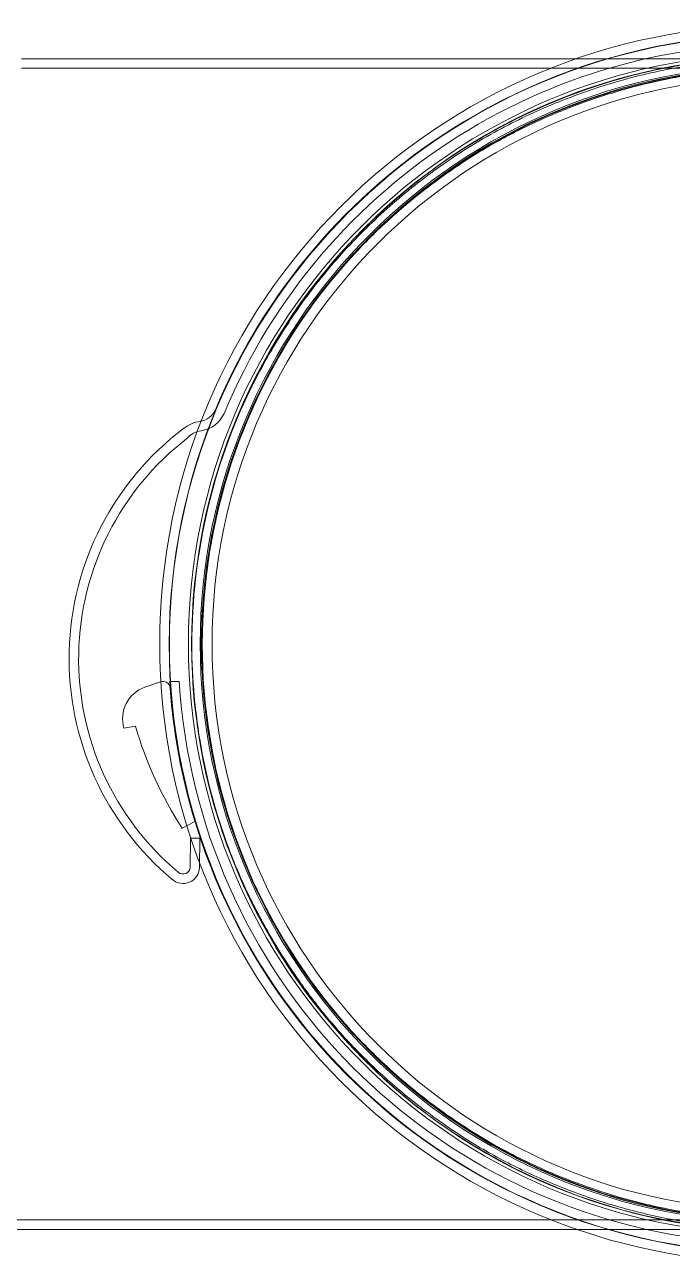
# Model space of a CAD drawing. Header units: millimetres. Extents: x 2179 to 48742, y 3478 to 161002.
# Drawn here: x 18796.6 to 18851.4, y 125976.8 to 126081.7 of the extents above; entities that cross this region are included whole.
import ezdxf

# ---------------------------------------------------------------- set-up
doc = ezdxf.new("R2010")
doc.units = ezdxf.units.MM
doc.linetypes.add('1_Čerchovaná 1_0mm', pattern=[2.4, 1.2, -0.6, 0, -0.6])
doc.layers.add('A-GENM-1', color=7, linetype='Continuous', lineweight=9, true_color=0x646464)
doc.layers.add('A-GENM-2', color=7, linetype='1_Čerchovaná 1_0mm', lineweight=9, true_color=0x646464)

# ---------------------------------------------------------------- blocks, each defined once
blk = doc.blocks.new('Construction_Roof-Accessories_Lindab_Round- - Lindab Round Downpipe System 150_100 High Build Polyester 001 Antique White-794159-1NP _ stroje')
at = {"layer": 'A-GENM-1'}
for p, q in [((180725.19, 126025.59), (180726.52, 126026.05)), ((180726.52, 126026.05), (180725.19, 126025.59)), ((180725.19, 126025.59), (180726.52, 126026.05)), ((180726.52, 126026.05), (180725.19, 126025.59)), ((180727.29, 126026.06), (180728.1, 126026.06)), ((180728.1, 126026.06), (180727.29, 126026.06)), ((180727.29, 126026.06), (180728.1, 126026.06)), ((180728.1, 126026.06), (180727.29, 126026.06)), ((180724.39, 126022.28), (180723.41, 126022.11)), ((180723.41, 126022.11), (180724.39, 126022.28)), ((180724.39, 126022.28), (180723.41, 126022.11)), ((180723.41, 126022.11), (180724.39, 126022.28)), ((180729.43, 126014.21), (180728.36, 126013.64)), ((180728.36, 126013.64), (180729.43, 126014.21)), ((180729.43, 126014.21), (180728.36, 126013.64)), ((180728.36, 126013.64), (180729.43, 126014.21)), ((180729.02, 126010.33), (180729.05, 126012.81)), ((180729.05, 126012.81), (180729.02, 126010.33)), ((180729.02, 126010.33), (180729.05, 126012.81)), ((180729.05, 126012.81), (180729.02, 126010.33)), ((180729.05, 126012.81), (180729.85, 126012.81)), ((180729.85, 126012.81), (180729.05, 126012.81)), ((180729.05, 126012.81), (180729.85, 126012.81)), ((180729.85, 126012.81), (180729.05, 126012.81)), ((180729.85, 126012.81), (180729.82, 126010.3)), ((180729.82, 126010.3), (180729.85, 126012.81)), ((180729.85, 126012.81), (180729.82, 126010.3)), ((180729.82, 126010.3), (180729.85, 126012.81))]:
    blk.add_line(p, q, dxfattribs=at)
at = {"layer": 'A-GENM-1', "flags": 128}
for points in [[(180729.16, 126029.25), (180729.2, 126031.24), (180729.32, 126033.22), (180729.52, 126035.2), (180729.8, 126037.17), (180730.16, 126039.13), (180730.59, 126041.07), (180731.1, 126042.99), (180731.69, 126044.89), (180732.35, 126046.76), (180733.09, 126048.61), (180733.9, 126050.42), (180734.78, 126052.21), (180735.74, 126053.95), (180736.76, 126055.66), (180737.85, 126057.32), (180739, 126058.94), (180740.22, 126060.51), (180741.5, 126062.03), (180742.84, 126063.5), (180744.24, 126064.91), (180745.7, 126066.27), (180747.2, 126067.57), (180748.76, 126068.8), (180750.37, 126069.98), (180752.02, 126071.08), (180753.71, 126072.12), (180755.45, 126073.1), (180757.22, 126074), (180759.03, 126074.83), (180760.87, 126075.59), (180762.73, 126076.27), (180764.63, 126076.88), (180766.54, 126077.41), (180768.48, 126077.86), (180770.43, 126078.24)], [(180714.73, 126078.81), (180718.74, 126078.81), (180722.67, 126078.81), (180726.51, 126078.81), (180730.26, 126078.81), (180733.91, 126078.81), (180737.45, 126078.81), (180740.88, 126078.81), (180744.19, 126078.81), (180747.38, 126078.81), (180750.44, 126078.81), (180753.37, 126078.81), (180756.16, 126078.81), (180758.81, 126078.81), (180761.31, 126078.81), (180763.66, 126078.81), (180765.86, 126078.81), (180767.9, 126078.81), (180769.78, 126078.81), (180771.49, 126078.81)], [(180714.73, 126078.01), (180718.74, 126078.01), (180722.67, 126078.01), (180726.51, 126078.01), (180730.26, 126078.01), (180733.91, 126078.01), (180737.45, 126078.01), (180740.88, 126078.01), (180744.19, 126078.01), (180747.38, 126078.01), (180750.44, 126078.01), (180753.37, 126078.01), (180756.16, 126078.01), (180758.81, 126078.01), (180761.31, 126078.01), (180763.66, 126078.01), (180765.86, 126078.01), (180767.9, 126078.01), (180769.78, 126078.01), (180771.49, 126078.01)], [(180730.05, 126029.25), (180730.09, 126031.2), (180730.2, 126033.15), (180730.4, 126035.09), (180730.67, 126037.03), (180731.02, 126038.95), (180731.45, 126040.86), (180731.95, 126042.74), (180732.53, 126044.61), (180733.18, 126046.45), (180733.9, 126048.26), (180734.7, 126050.05), (180735.57, 126051.8), (180736.5, 126053.51), (180737.51, 126055.19), (180738.58, 126056.82), (180739.71, 126058.41), (180740.91, 126059.95), (180742.17, 126061.45), (180743.49, 126062.89), (180744.86, 126064.28), (180746.29, 126065.61), (180747.77, 126066.89), (180749.3, 126068.1), (180750.87, 126069.25), (180752.5, 126070.34), (180754.16, 126071.36), (180755.87, 126072.32), (180757.61, 126073.2), (180759.38, 126074.02), (180761.19, 126074.76), (180763.02, 126075.43), (180764.88, 126076.03), (180766.76, 126076.55), (180768.66, 126077), (180770.58, 126077.37)], [(180771.49, 125980.08), (180769.53, 125980.42), (180767.59, 125980.83), (180765.66, 125981.32), (180763.75, 125981.89), (180761.87, 125982.53), (180760.02, 125983.25), (180758.19, 125984.04), (180756.4, 125984.9), (180754.65, 125985.84), (180752.93, 125986.84), (180751.25, 125987.91), (180749.62, 125989.05), (180748.04, 125990.25), (180746.5, 125991.52), (180745.02, 125992.84), (180743.59, 125994.23), (180742.22, 125995.67), (180740.91, 125997.16), (180739.65, 125998.7), (180738.46, 126000.3), (180737.34, 126001.94), (180736.28, 126003.62), (180735.29, 126005.34), (180734.37, 126007.11), (180733.52, 126008.9), (180732.74, 126010.73), (180732.04, 126012.59), (180731.41, 126014.48), (180730.86, 126016.39), (180730.38, 126018.32), (180729.98, 126020.27), (180729.66, 126022.23), (180729.42, 126024.21), (180729.26, 126026.19), (180729.18, 126028.17), (180729.16, 126029.25)], [(180771.62, 125980.96), (180769.7, 125981.29), (180767.79, 125981.69), (180765.89, 125982.17), (180764.02, 125982.73), (180762.17, 125983.36), (180760.35, 125984.07), (180758.56, 125984.84), (180756.8, 125985.69), (180755.08, 125986.61), (180753.39, 125987.6), (180751.74, 125988.65), (180750.14, 125989.77), (180748.59, 125990.95), (180747.08, 125992.19), (180745.62, 125993.49), (180744.22, 125994.85), (180742.87, 125996.26), (180741.58, 125997.73), (180740.35, 125999.25), (180739.18, 126000.81), (180738.08, 126002.42), (180737.04, 126004.07), (180736.06, 126005.77), (180735.16, 126007.5), (180734.32, 126009.26), (180733.56, 126011.06), (180732.87, 126012.89), (180732.25, 126014.74), (180731.71, 126016.62), (180731.24, 126018.52), (180730.85, 126020.43), (180730.54, 126022.36), (180730.3, 126024.3), (180730.14, 126026.24), (180730.06, 126028.19), (180730.05, 126029.25)], [(180770.8, 125980.48), (180769.02, 125980.48), (180767.07, 125980.48), (180764.96, 125980.48), (180762.7, 125980.48), (180760.29, 125980.48), (180757.72, 125980.48), (180755.02, 125980.48), (180752.17, 125980.48), (180749.18, 125980.48), (180746.07, 125980.48), (180742.83, 125980.48), (180739.47, 125980.48), (180735.99, 125980.48), (180732.41, 125980.48), (180728.72, 125980.48), (180724.93, 125980.48), (180721.05, 125980.48), (180717.08, 125980.48), (180713.04, 125980.48)], [(180770.8, 125979.68), (180769.02, 125979.68), (180767.07, 125979.68), (180764.96, 125979.68), (180762.7, 125979.68), (180760.29, 125979.68), (180757.72, 125979.68), (180755.02, 125979.68), (180752.17, 125979.68), (180749.18, 125979.68), (180746.07, 125979.68), (180742.83, 125979.68), (180739.47, 125979.68), (180735.99, 125979.68), (180732.41, 125979.68), (180728.72, 125979.68), (180724.93, 125979.68), (180721.05, 125979.68), (180717.08, 125979.68), (180713.04, 125979.68)]]:
    blk.add_lwpolyline(points, dxfattribs=at)
at = {"layer": 'A-GENM-1'}
for centre, radius, start, end in [((180778.88, 126029.25), 52.43, 90, 270), ((180778.88, 126029.25), 52.43, 90, 270), ((180778.88, 126029.25), 52.43, 0, 180), ((180778.88, 126029.25), 51.63, 90, 270), ((180778.88, 126029.25), 51.63, 90, 270), ((180778.88, 126029.25), 51.61, 360, 180), ((180778.8, 126029.25), 51.6, 16.3681, 157.3931), ((180778.8, 126029.25), 51.6, 16.3681, 157.3931), ((180778.8, 126029.25), 51.6, 16.3681, 157.3931), ((180778.8, 126029.25), 51.6, 16.3681, 157.3931), ((180778.8, 126029.25), 50.8, 16.3681, 157.3931), ((180778.8, 126029.25), 50.8, 16.3681, 157.3931), ((180778.8, 126029.25), 50.8, 16.3681, 157.3931), ((180778.8, 126029.25), 50.8, 16.3681, 157.3931), ((180778.88, 126029.25), 50, 0, 180), ((180778.88, 126029.25), 50, 360, 180), ((180778.88, 126029.25), 49.73, 360, 180), ((180778.88, 126029.25), 49, 0, 180), ((180778.88, 126029.25), 49, 0, 180), ((180778.88, 126029.25), 49, 0, 180), ((180778.88, 126029.25), 49, 0, 180), ((180778.88, 126029.25), 48.88, 360, 180), ((180778.88, 126029.25), 48, 0, 180), ((180778.88, 126029.25), 48, 360, 180), ((180729.66, 126049.71), 1.62, 277.2723, 337.3931), ((180729.66, 126049.71), 1.62, 277.2723, 337.3931), ((180729.66, 126049.71), 1.62, 277.2723, 337.3931), ((180729.66, 126049.71), 1.62, 277.2723, 337.3931), ((180729.66, 126049.71), 2.42, 277.2723, 337.3931), ((180729.66, 126049.71), 2.42, 277.2723, 337.3931), ((180729.66, 126049.71), 2.42, 277.2723, 337.3931), ((180729.66, 126049.71), 2.42, 277.2723, 337.3931), ((180743.18, 126028.02), 24.41, 127.0395, 230.0783), ((180743.18, 126028.02), 24.41, 127.0395, 230.0783), ((180743.18, 126028.02), 24.41, 127.0395, 230.0783), ((180743.18, 126028.02), 24.41, 127.0395, 230.0783), ((180730.21, 126045.39), 2.73, 97.2723, 129.3572), ((180730.21, 126045.39), 2.73, 97.2723, 129.3572), ((180730.21, 126045.39), 2.73, 97.2723, 129.3572), ((180730.21, 126045.39), 2.73, 97.2723, 129.3572), ((180743.16, 126027.99), 23.58, 127.6767, 230.0783), ((180743.16, 126027.99), 23.58, 127.6767, 230.0783), ((180743.16, 126027.99), 23.58, 127.6767, 230.0783), ((180743.16, 126027.99), 23.58, 127.6767, 230.0783), ((180730.21, 126045.39), 1.93, 97.2723, 139.0987), ((180730.21, 126045.39), 1.93, 97.2723, 139.0987), ((180730.21, 126045.39), 1.93, 97.2723, 139.0987), ((180730.21, 126045.39), 1.93, 97.2723, 139.0987), ((180778.88, 126029.25), 52.43, 180, 0), ((180778.88, 126029.25), 51.61, 180, 360), ((180778.88, 126029.25), 50, 180, 0), ((180778.88, 126029.25), 50, 180, 360), ((180778.88, 126029.25), 49.73, 180, 0), ((180778.88, 126029.25), 49, 180, 0), ((180778.88, 126029.25), 49, 180, 0), ((180778.88, 126029.25), 49, 180, 0), ((180778.88, 126029.25), 49, 180, 360), ((180778.88, 126029.25), 48.88, 180, 0), ((180778.88, 126029.25), 48, 180, 0), ((180778.88, 126029.25), 48, 180, 0), ((180726.11, 126022.93), 2.81, 109.1156, 196.8844), ((180726.11, 126022.93), 2.81, 109.1156, 196.8844), ((180726.11, 126022.93), 2.81, 109.1156, 196.8844), ((180726.11, 126022.93), 2.81, 109.1156, 196.8844), ((180726.72, 126025.47), 0.615, 4.1522, 109.1156), ((180726.72, 126025.47), 0.615, 4.1522, 109.1156), ((180726.72, 126025.47), 0.615, 4.1522, 109.1156), ((180726.72, 126025.47), 0.615, 4.1522, 109.1156), ((180778.8, 126029.25), 51.6, 183.5413, 343.6779), ((180778.8, 126029.25), 51.6, 183.5413, 343.6779), ((180778.8, 126029.25), 51.6, 183.5413, 343.6779), ((180778.8, 126029.25), 51.6, 183.5413, 343.6779), ((180778.8, 126029.25), 51.6, 184.1522, 196.9374), ((180778.8, 126029.25), 51.6, 184.1522, 196.9374), ((180778.8, 126029.25), 51.6, 184.1522, 196.9374), ((180778.8, 126029.25), 51.6, 184.1522, 196.9374), ((180778.8, 126029.25), 50.8, 183.5971, 343.6852), ((180778.8, 126029.25), 50.8, 183.5971, 343.6852), ((180778.8, 126029.25), 50.8, 183.5971, 343.6852), ((180778.8, 126029.25), 50.8, 183.5971, 343.6852), ((180756.41, 126031.75), 33.39, 196.48, 212.8493), ((180756.41, 126031.75), 33.39, 196.48, 212.8493), ((180756.41, 126031.75), 33.39, 196.48, 212.8493), ((180756.41, 126031.75), 33.39, 196.48, 212.8493), ((180728.42, 126010.37), 1.4, 230.0783, 357.0507), ((180728.42, 126010.37), 1.4, 230.0783, 357.0507), ((180728.42, 126010.37), 1.4, 230.0783, 357.0507), ((180728.42, 126010.37), 1.4, 230.0783, 357.0507), ((180728.42, 126010.37), 0.601, 230.0783, 355.9217), ((180728.42, 126010.37), 0.601, 230.0783, 355.9217), ((180728.42, 126010.37), 0.601, 230.0783, 355.9217), ((180728.42, 126010.37), 0.601, 230.0783, 355.9217)]:
    blk.add_arc(centre, radius, start, end, dxfattribs=at)
for points in [[(180729.15, 126029.25), (180729.19, 126033), (180730.01, 126040.23), (180732.86, 126048.59), (180736.35, 126055.04), (180739.44, 126059.55), (180742.91, 126063.56), (180746.92, 126067.29), (180751.31, 126070.57), (180755.88, 126073.27), (180760.86, 126075.5), (180766.09, 126077.22), (180771.3, 126078.33), (180776.7, 126078.84), (180782.2, 126078.79), (180787.18, 126078.21), (180791.71, 126077.2), (180795.89, 126075.88), (180799.95, 126074.22), (180803.76, 126072.25), (180807.37, 126069.95), (180810.86, 126067.28), (180814.1, 126064.32), (180817.01, 126061.17), (180819.61, 126057.77), (180821.97, 126054.07), (180824, 126050.2), (180826.2, 126044.91), (180828.02, 126038.08), (180828.56, 126032.25), (180828.59, 126029.25)], [(180827.79, 126029.25), (180827.75, 126032.94), (180826.95, 126040.06), (180824.16, 126048.28), (180820.75, 126054.62), (180817.72, 126059.06), (180814.32, 126063.01), (180810.36, 126066.69), (180806.04, 126069.93), (180801.55, 126072.59), (180796.65, 126074.78), (180791.5, 126076.46), (180786.38, 126077.55), (180781.07, 126078.05), (180775.65, 126077.99), (180770.75, 126077.41), (180766.3, 126076.41), (180762.18, 126075.11), (180758.19, 126073.46), (180754.44, 126071.53), (180750.88, 126069.26), (180747.46, 126066.65), (180744.27, 126063.75), (180741.41, 126060.66), (180738.84, 126057.31), (180736.51, 126053.67), (180734.5, 126049.86), (180732.32, 126044.66), (180730.52, 126037.94), (180729.99, 126032.2), (180729.96, 126029.25)], [(180828.59, 126029.25), (180828.55, 126025.5), (180827.74, 126018.26), (180824.9, 126009.91), (180821.43, 126003.46), (180818.36, 125998.95), (180814.9, 125994.93), (180810.88, 125991.19), (180806.49, 125987.9), (180801.92, 125985.2), (180796.94, 125982.97), (180791.71, 125981.26), (180786.5, 125980.16), (180781.1, 125979.65), (180775.6, 125979.71), (180770.62, 125980.3), (180766.09, 125981.31), (180761.9, 125982.64), (180757.85, 125984.31), (180754.03, 125986.27), (180750.42, 125988.58), (180746.94, 125991.24), (180743.7, 125994.18), (180740.79, 125997.33), (180738.18, 126000.73), (180735.81, 126004.42), (180733.77, 126008.3), (180731.55, 126013.58), (180729.72, 126020.41), (180729.18, 126026.25), (180729.15, 126029.25)], [(180729.96, 126029.25), (180730, 126025.56), (180730.8, 126018.44), (180733.61, 126010.22), (180737.04, 126003.87), (180740.08, 125999.44), (180743.49, 125995.49), (180747.44, 125991.82), (180751.75, 125988.59), (180756.25, 125985.94), (180761.15, 125983.74), (180766.3, 125982.05), (180771.43, 125980.96), (180776.73, 125980.45), (180782.15, 125980.5), (180787.05, 125981.08), (180791.51, 125982.07), (180795.62, 125983.37), (180799.61, 125985), (180803.36, 125986.94), (180806.92, 125989.21), (180810.34, 125991.83), (180813.53, 125994.74), (180816.39, 125997.84), (180818.96, 126001.19), (180821.27, 126004.82), (180823.27, 126008.64), (180825.44, 126013.84), (180827.23, 126020.55), (180827.76, 126026.3), (180827.79, 126029.25)]]:
    blk.add_open_spline(points, degree=3, knots=[-1, -1, -1, -1, -0.930556, -0.861111, -0.826389, -0.791667, -0.756944, -0.722222, -0.6875, -0.652778, -0.618056, -0.583333, -0.548611, -0.513889, -0.479167, -0.444444, -0.416667, -0.388889, -0.361111, -0.333333, -0.305556, -0.277778, -0.25, -0.222222, -0.194444, -0.166667, -0.138889, -0.111111, -0.055556, 0, 0, 0, 0], dxfattribs=at)

msp = doc.modelspace()

# ---------------------------------------------------------------- block references
at = {"layer": 'A-GENM-2'}
msp.add_blockref('Construction_Roof-Accessories_Lindab_Round- - Lindab Round Downpipe System 150_100 High Build Polyester 001 Antique White-794159-1NP _ stroje', (-161918.41, 0), dxfattribs=at)

doc.saveas('drawing.dxf')
